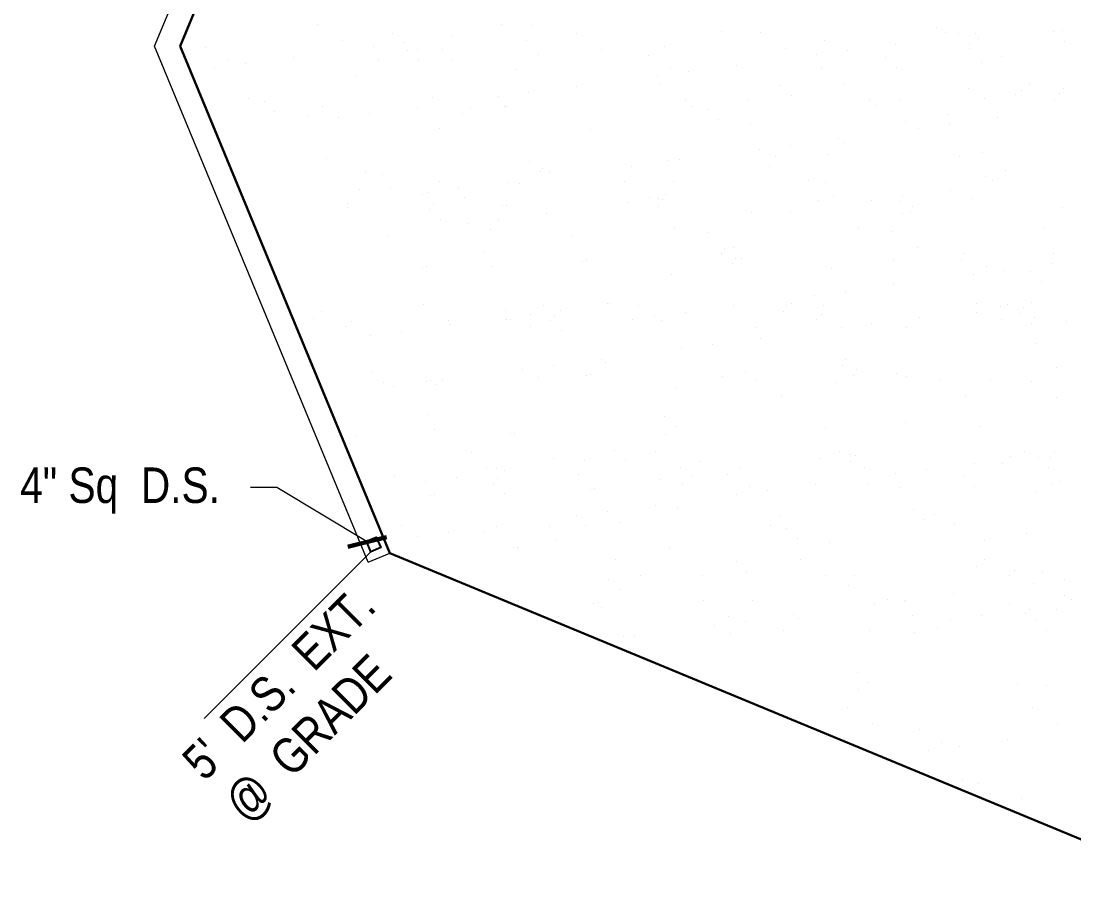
# Model space of a CAD drawing. Header units: inches. Extents: x 12249 to 15396, y 2989 to 4446.
# Drawn here: x 12248.9 to 12515.8, y 3943.2 to 4162 of the extents above; entities that cross this region are included whole.
import ezdxf

# ---------------------------------------------------------------- set-up
doc = ezdxf.new("R2010")
doc.units = ezdxf.units.IN
doc.header["$MEASUREMENT"] = 0
for name, color, linetype, lineweight in [('GUTTER', 7, 'Continuous', 15), ('ROOF LINE', 7, 'Continuous', 30), ('ROOFLINE', 7, 'Continuous', 30)]:
    doc.layers.add(name, color=color, linetype=linetype, lineweight=lineweight)
doc.layers.add('LLMASONRY', color=12, linetype='Continuous')
doc.styles.add('ARCHENT', font='technical.ttf', dxfattribs={"height": 6})
doc.styles.add('ARCHENTLTD', font='technical.ttf', dxfattribs={"height": 0.1875})
doc.dimstyles.new('ARCHENTLTD', dxfattribs={"dimscale": 0.05, "dimtxt": 0.1875, "dimasz": 3, "dimexe": 9, "dimexo": 1, "dimgap": 2.5, "dimtad": 0, "dimdec": 1, "dimzin": 1, "dimdsep": 46, "dimlunit": 4, "dimtxsty": 'ARCHENTLTD', "dimblk": 'ARCHTICK', "dimcen": 6, "dimclrd": 256, "dimclre": 256, "dimclrt": 256, "dimaunit": 1, "dimadec": 0, "dimazin": 0, "dimtfac": 1, "dimtdec": 1, "dimtofl": 0, "dimtmove": 1, "dimatfit": 3, "dimldrblk": 'ARCHTICK', "dimfxl": 1, "dimfrac": 2, "dimtolj": 1, "dimtzin": 0, "dimlwd": 9, "dimlwe": 9, "dimarcsym": 0})

# ---------------------------------------------------------------- blocks, each defined once
blk = doc.blocks.new('_ArchTick')
at = {"color": 0, "linetype": 'ByBlock', "const_width": 0.15}
blk.add_lwpolyline([(-0.5, -0.5), (0.5, 0.5)], dxfattribs=at)

msp = doc.modelspace()

# ---------------------------------------------------------------- linework, layer by layer
at = {"layer": 'GUTTER'}
for p, q in [((12282.74, 4155.67), (12379.88, 4390.02)), ((12336.89, 4024.85), (12282.74, 4155.67))]:
    msp.add_line(p, q, dxfattribs=at)
at = {"layer": 'GUTTER', "lineweight": 9}
msp.add_line((12336.89, 4024.85), (12342.43, 4027.14), dxfattribs=at)
at = {"layer": 'LLMASONRY', "color": 7, "linetype": 'Continuous', "lineweight": 25, "ltscale": 100}
msp.add_lwpolyline([(12336.44, 4030.15), (12338.97, 4031.2), (12340.08, 4028.5), (12337.55, 4027.45)], close=True, dxfattribs=at)
at = {"layer": 'ROOF LINE'}
for p, q in [((12289.23, 4155.67), (12384.47, 4385.43)), ((12342.43, 4027.14), (12289.23, 4155.67)), ((12544.88, 3943.24), (12342.43, 4027.14))]:
    msp.add_line(p, q, dxfattribs=at)
at = {"layer": 'ROOFLINE', "color": 7, "linetype": 'Continuous', "lineweight": 25, "ltscale": 100}
for p, q in [((12324.1, 4161.06), (12324.1, 4161.06)), ((12370.81, 4161.15), (12370.81, 4161.15)), ((12378.65, 4160.83), (12378.65, 4160.83)), ((12481.03, 4160.31), (12481.03, 4160.31)), ((12342.97, 4158.86), (12342.97, 4158.86)), ((12358.28, 4158.15), (12358.28, 4158.15)), ((12389.68, 4158.95), (12389.68, 4158.95)), ((12426.54, 4159.35), (12426.54, 4159.35)), ((12436.4, 4159.03), (12436.4, 4159.03)), ((12483.11, 4159.12), (12483.11, 4159.12)), ((12486.56, 4158.83), (12486.56, 4158.83)), ((12490.95, 4158.8), (12490.95, 4158.8)), ((12491.7, 4157.59), (12491.7, 4157.59)), ((12510.7, 4159.42), (12510.7, 4159.42)), ((12513, 4159.59), (12513, 4159.59)), ((12295.6, 4155.37), (12295.6, 4155.37)), ((12330.42, 4157.03), (12330.42, 4157.03)), ((12338.27, 4155.51), (12338.27, 4155.51)), ((12346.08, 4156.54), (12346.08, 4156.54)), ((12349.3, 4154.83), (12349.3, 4154.83)), ((12355.62, 4154.85), (12355.62, 4154.85)), ((12377.13, 4157.12), (12377.13, 4157.12)), ((12396.01, 4154.92), (12396.01, 4154.92)), ((12411.93, 4155.63), (12411.93, 4155.63)), ((12442.72, 4155), (12442.72, 4155)), ((12452.44, 4157.09), (12452.44, 4157.09)), ((12470.58, 4156.11), (12470.58, 4156.11)), ((12489.32, 4156.3), (12489.32, 4156.3)), ((12489.43, 4155.09), (12489.43, 4155.09)), ((12513.46, 4156.89), (12513.46, 4156.89)), ((12301.16, 4152.15), (12301.16, 4152.15)), ((12317.9, 4152.83), (12317.9, 4152.83)), ((12346.99, 4154.66), (12346.99, 4154.66)), ((12349.75, 4152.13), (12349.75, 4152.13)), ((12358.38, 4152.32), (12358.38, 4152.32)), ((12380.05, 4153.43), (12380.05, 4153.43)), ((12407.9, 4153.34), (12407.9, 4153.34)), ((12450.57, 4153.48), (12450.57, 4153.48)), ((12458.38, 4154.51), (12458.38, 4154.51)), ((12467.92, 4152.82), (12467.92, 4152.82)), ((12497.39, 4152.92), (12497.39, 4152.92)), ((12297.9, 4150.2), (12297.9, 4150.2)), ((12305.7, 4151.23), (12305.7, 4151.23)), ((12339.53, 4151.97), (12339.53, 4151.97)), ((12374.2, 4149.62), (12374.2, 4149.62)), ((12413.46, 4150.12), (12413.46, 4150.12)), ((12430.2, 4150.8), (12430.2, 4150.8)), ((12451.83, 4149.94), (12451.83, 4149.94)), ((12470.68, 4150.29), (12470.68, 4150.29)), ((12492.35, 4151.4), (12492.35, 4151.4)), ((12333.69, 4148.16), (12333.69, 4148.16)), ((12410.2, 4148.17), (12410.2, 4148.17)), ((12418.01, 4149.19), (12418.01, 4149.19)), ((12389.82, 4145.48), (12389.82, 4145.48)), ((12410.99, 4146.09), (12410.99, 4146.09)), ((12441.47, 4145.66), (12441.47, 4145.66)), ((12457.7, 4146.17), (12457.7, 4146.17)), ((12489.06, 4145), (12489.06, 4145)), ((12502.37, 4144.34), (12502.37, 4144.34)), ((12504.41, 4146.26), (12504.41, 4146.26)), ((12513.15, 4144.93), (12513.15, 4144.93)), ((12306.48, 4142.44), (12306.48, 4142.44)), ((12310.53, 4141.69), (12310.53, 4141.69)), ((12353.19, 4142.53), (12353.19, 4142.53)), ((12369.82, 4142.85), (12369.82, 4142.85)), ((12377.63, 4143.88), (12377.63, 4143.88)), ((12417.31, 4142.06), (12417.31, 4142.06)), ((12433.1, 4142.25), (12433.1, 4142.25)), ((12444.23, 4143.13), (12444.23, 4143.13)), ((12464.03, 4142.14), (12464.03, 4142.14)), ((12471.47, 4142.06), (12471.47, 4142.06)), ((12493.15, 4142.29), (12493.15, 4142.29)), ((12500.96, 4143.32), (12500.96, 4143.32)), ((12510.74, 4142.23), (12510.74, 4142.23)), ((12511.99, 4143.52), (12511.99, 4143.52)), ((12313.29, 4139.16), (12313.29, 4139.16)), ((12325.36, 4140.24), (12325.36, 4140.24)), ((12349.45, 4140.17), (12349.45, 4140.17)), ((12362.8, 4140.17), (12362.8, 4140.17)), ((12371.43, 4140.36), (12371.43, 4140.36)), ((12372.07, 4140.32), (12372.07, 4140.32)), ((12418.78, 4140.41), (12418.78, 4140.41)), ((12422.83, 4139.66), (12422.83, 4139.66)), ((12465.49, 4140.49), (12465.49, 4140.49)), ((12321.45, 4138.09), (12321.45, 4138.09)), ((12329.44, 4137.53), (12329.44, 4137.53)), ((12337.25, 4138.56), (12337.25, 4138.56)), ((12360.71, 4138.59), (12360.71, 4138.59)), ((12425.59, 4137.12), (12425.59, 4137.12)), ((12473.01, 4136.56), (12473.01, 4136.56)), ((12483.73, 4138.33), (12483.73, 4138.33)), ((12496.5, 4137.48), (12496.5, 4137.48)), ((12354.86, 4134.78), (12354.86, 4134.78)), ((12393.23, 4134.6), (12393.23, 4134.6)), ((12433.75, 4136.06), (12433.75, 4136.06)), ((12476.5, 4134.85), (12476.5, 4134.85)), ((12484.31, 4135.87), (12484.31, 4135.87)), ((12456.12, 4132.16), (12456.12, 4132.16)), ((12457.28, 4131.17), (12457.28, 4131.17)), ((12436.12, 4129.53), (12436.12, 4129.53)), ((12443.93, 4130.56), (12443.93, 4130.56)), ((12453.38, 4128.19), (12453.38, 4128.19)), ((12492.65, 4128.69), (12492.65, 4128.69)), ((12326.34, 4127.2), (12326.34, 4127.2)), ((12377.73, 4126.49), (12377.73, 4126.49)), ((12412.87, 4126.73), (12412.87, 4126.73)), ((12415.75, 4126.85), (12415.75, 4126.85)), ((12440.08, 4127.55), (12440.08, 4127.55)), ((12486.8, 4127.63), (12486.8, 4127.63)), ((12336.21, 4123.5), (12336.21, 4123.5)), ((12340.48, 4123.07), (12340.48, 4123.07)), ((12380.5, 4123.96), (12380.5, 4123.96)), ((12380.99, 4124.53), (12380.99, 4124.53)), ((12382.92, 4123.59), (12382.92, 4123.59)), ((12403.55, 4125.24), (12403.55, 4125.24)), ((12438.64, 4125.16), (12438.64, 4125.16)), ((12498.34, 4124.02), (12498.34, 4124.02)), ((12355.09, 4121.3), (12355.09, 4121.3)), ((12372.11, 4121.13), (12372.11, 4121.13)), ((12375.14, 4120.72), (12375.14, 4120.72)), ((12401.8, 4121.38), (12401.8, 4121.38)), ((12414.41, 4121.22), (12414.41, 4121.22)), ((12448.51, 4121.47), (12448.51, 4121.47)), ((12452.78, 4121.03), (12452.78, 4121.03)), ((12493.29, 4122.49), (12493.29, 4122.49)), ((12495.22, 4121.55), (12495.22, 4121.55)), ((12334.63, 4119.26), (12334.63, 4119.26)), ((12342.54, 4119.47), (12342.54, 4119.47)), ((12350.61, 4117.99), (12350.61, 4117.99)), ((12352.1, 4118.5), (12352.1, 4118.5)), ((12359.91, 4119.52), (12359.91, 4119.52)), ((12412.19, 4118.01), (12412.19, 4118.01)), ((12454.84, 4117.44), (12454.84, 4117.44)), ((12472.21, 4117.49), (12472.21, 4117.49)), ((12472.21, 4117.49), (12472.21, 4117.49)), ((12484.41, 4119.1), (12484.41, 4119.1)), ((12331.73, 4115.81), (12331.73, 4115.81)), ((12353.37, 4115.45), (12353.37, 4115.45)), ((12361.41, 4117.27), (12361.41, 4117.27)), ((12371, 4115.15), (12371, 4115.15)), ((12372.04, 4115.3), (12372.04, 4115.3)), ((12402.55, 4116.01), (12402.55, 4116.01)), ((12408.12, 4117.35), (12408.12, 4117.35)), ((12410.36, 4117.04), (12410.36, 4117.04)), ((12410.41, 4115.12), (12410.41, 4115.12)), ((12411.51, 4116.66), (12411.51, 4116.66)), ((12450.92, 4116.58), (12450.92, 4116.58)), ((12464.4, 4116.46), (12464.4, 4116.46)), ((12471.53, 4116.14), (12471.53, 4116.14)), ((12474.98, 4114.96), (12474.98, 4114.96)), ((12490.19, 4117.08), (12490.19, 4117.08)), ((12331.73, 4114.65), (12331.73, 4114.65)), ((12352.34, 4114.22), (12352.34, 4114.22)), ((12382.18, 4113.33), (12382.18, 4113.33)), ((12434.05, 4113.35), (12434.05, 4113.35)), ((12444.03, 4113.78), (12444.03, 4113.78)), ((12472.42, 4113.16), (12472.42, 4113.16)), ((12474.3, 4113.61), (12474.3, 4113.61)), ((12512.93, 4114.62), (12512.93, 4114.62)), ((12355.11, 4111.69), (12355.11, 4111.69)), ((12362.17, 4110.7), (12362.17, 4110.7)), ((12369.98, 4111.72), (12369.98, 4111.72)), ((12461.28, 4109.43), (12461.28, 4109.43)), ((12507.99, 4109.52), (12507.99, 4109.52)), ((12342.09, 4107.51), (12342.09, 4107.51)), ((12367.85, 4109.26), (12367.85, 4109.26)), ((12388.8, 4107.59), (12388.8, 4107.59)), ((12414.57, 4109.35), (12414.57, 4109.35)), ((12423.1, 4108.53), (12423.1, 4108.53)), ((12469.81, 4108.61), (12469.81, 4108.61)), ((12427.12, 4104.33), (12427.12, 4104.33)), ((12429.43, 4104.5), (12429.43, 4104.5)), ((12476.14, 4104.58), (12476.14, 4104.58)), ((12366.42, 4103.5), (12366.42, 4103.5)), ((12426.44, 4102.98), (12426.44, 4102.98)), ((12429.88, 4101.79), (12429.88, 4101.79)), ((12431.59, 4101.74), (12431.59, 4101.74)), ((12469.96, 4101.55), (12469.96, 4101.55)), ((12487.35, 4101.65), (12487.35, 4101.65)), ((12488.03, 4103), (12488.03, 4103)), ((12510.47, 4103.01), (12510.47, 4103.01)), ((12350.77, 4099.63), (12350.77, 4099.63)), ((12351.81, 4099.78), (12351.81, 4099.78)), ((12368.16, 4099.73), (12368.16, 4099.73)), ((12391.28, 4101.09), (12391.28, 4101.09)), ((12392.32, 4101.24), (12392.32, 4101.24)), ((12429.21, 4100.45), (12429.21, 4100.45)), ((12454.33, 4099.28), (12454.33, 4099.28)), ((12493.59, 4099.78), (12493.59, 4099.78)), ((12498.13, 4098.86), (12498.13, 4098.86)), ((12510.33, 4100.46), (12510.33, 4100.46)), ((12413.82, 4097.82), (12413.82, 4097.82)), ((12490.33, 4097.83), (12490.33, 4097.83)), ((12504.75, 4098.41), (12504.75, 4098.41)), ((12457.76, 4093.54), (12457.76, 4093.54)), ((12469.95, 4095.15), (12469.95, 4095.15)), ((12507.51, 4095.87), (12507.51, 4095.87)), ((12449.95, 4092.51), (12449.95, 4092.51)), ((12325.1, 4088.48), (12325.1, 4088.48)), ((12350.87, 4090.24), (12350.87, 4090.24)), ((12371.82, 4088.57), (12371.82, 4088.57)), ((12381.35, 4089.81), (12381.35, 4089.81)), ((12385.75, 4088.73), (12385.75, 4088.73)), ((12397.58, 4090.32), (12397.58, 4090.32)), ((12397.95, 4090.34), (12397.95, 4090.34)), ((12405.49, 4089.9), (12405.49, 4089.9)), ((12417.38, 4088.23), (12417.38, 4088.23)), ((12429.58, 4089.83), (12429.58, 4089.83)), ((12442.26, 4088.49), (12442.26, 4088.49)), ((12442.93, 4089.84), (12442.93, 4089.84)), ((12444.3, 4090.41), (12444.3, 4090.41)), ((12452.2, 4089.99), (12452.2, 4089.99)), ((12491.01, 4090.49), (12491.01, 4090.49)), ((12491.13, 4088.18), (12491.13, 4088.18)), ((12497.13, 4089.63), (12497.13, 4089.63)), ((12498.91, 4090.07), (12498.91, 4090.07)), ((12502.96, 4089.32), (12502.96, 4089.32)), ((12504.94, 4090.66), (12504.94, 4090.66)), ((12323.07, 4086.56), (12323.07, 4086.56)), ((12332.68, 4085.75), (12332.68, 4085.75)), ((12357.2, 4086.21), (12357.2, 4086.21)), ((12371.94, 4086.25), (12371.94, 4086.25)), ((12372.98, 4086.4), (12372.98, 4086.4)), ((12377.94, 4087.7), (12377.94, 4087.7)), ((12383.09, 4086.05), (12383.09, 4086.05)), ((12384.12, 4087.28), (12384.12, 4087.28)), ((12403.91, 4086.29), (12403.91, 4086.29)), ((12409.57, 4087.2), (12409.57, 4087.2)), ((12411.36, 4086.22), (12411.36, 4086.22)), ((12450.62, 4086.38), (12450.62, 4086.38)), ((12451.87, 4087.67), (12451.87, 4087.67)), ((12476.76, 4086.94), (12476.76, 4086.94)), ((12497.33, 4086.46), (12497.33, 4086.46)), ((12502.28, 4087.97), (12502.28, 4087.97)), ((12505.04, 4085.44), (12505.04, 4085.44)), ((12505.72, 4086.79), (12505.72, 4086.79)), ((12513.88, 4085.72), (12513.88, 4085.72)), ((12331.43, 4084.45), (12331.43, 4084.45)), ((12345.37, 4083.42), (12345.37, 4083.42)), ((12357.57, 4085.02), (12357.57, 4085.02)), ((12378.14, 4084.54), (12378.14, 4084.54)), ((12385.85, 4083.52), (12385.85, 4083.52)), ((12434.99, 4084.44), (12434.99, 4084.44)), ((12456.76, 4084.31), (12456.76, 4084.31)), ((12464.57, 4085.34), (12464.57, 4085.34)), ((12473.36, 4084.26), (12473.36, 4084.26)), ((12337.57, 4082.39), (12337.57, 4082.39)), ((12436.38, 4081.63), (12436.38, 4081.63)), ((12505.95, 4080.2), (12505.95, 4080.2)), ((12416.38, 4079), (12416.38, 4079)), ((12424.19, 4080.02), (12424.19, 4080.02)), ((12396.01, 4076.31), (12396.01, 4076.31)), ((12397.17, 4075.32), (12397.17, 4075.32)), ((12457.19, 4074.81), (12457.19, 4074.81)), ((12457.86, 4076.16), (12457.86, 4076.16)), ((12338, 4072.88), (12338, 4072.88)), ((12376, 4073.68), (12376, 4073.68)), ((12383.81, 4074.71), (12383.81, 4074.71)), ((12392.22, 4072.19), (12392.22, 4072.19)), ((12393.27, 4072.34), (12393.27, 4072.34)), ((12432.53, 4072.84), (12432.53, 4072.84)), ((12459.95, 4072.27), (12459.95, 4072.27)), ((12460.63, 4073.62), (12460.63, 4073.62)), ((12470.9, 4072.65), (12470.9, 4072.65)), ((12511.42, 4074.11), (12511.42, 4074.11)), ((12340.76, 4070.35), (12340.76, 4070.35)), ((12351.71, 4070.73), (12351.71, 4070.73)), ((12352.75, 4070.88), (12352.75, 4070.88)), ((12354.2, 4069.95), (12354.2, 4069.95)), ((12355.63, 4071), (12355.63, 4071)), ((12379.97, 4071.7), (12379.97, 4071.7)), ((12426.68, 4071.79), (12426.68, 4071.79)), ((12435.22, 4070.96), (12435.22, 4070.96)), ((12455.27, 4070.38), (12455.27, 4070.38)), ((12473.39, 4071.87), (12473.39, 4071.87)), ((12481.93, 4071.05), (12481.93, 4071.05)), ((12494.54, 4070.88), (12494.54, 4070.88)), ((12505.01, 4070.66), (12505.01, 4070.66)), ((12343.44, 4069.39), (12343.44, 4069.39)), ((12414.76, 4068.92), (12414.76, 4068.92)), ((12441.54, 4066.93), (12441.54, 4066.93)), ((12488.25, 4067.02), (12488.25, 4067.02)), ((12511.34, 4066.63), (12511.34, 4066.63)), ((12352.07, 4062.16), (12352.07, 4062.16)), ((12412.1, 4061.64), (12412.1, 4061.64)), ((12414.86, 4059.11), (12414.86, 4059.11)), ((12452.81, 4058.77), (12452.81, 4058.77)), ((12473, 4060.32), (12473, 4060.32)), ((12492.08, 4059.27), (12492.08, 4059.27)), ((12333.62, 4056.85), (12333.62, 4056.85)), ((12353.81, 4058.39), (12353.81, 4058.39)), ((12372.89, 4057.35), (12372.89, 4057.35)), ((12373.93, 4057.5), (12373.93, 4057.5)), ((12412.3, 4057.31), (12412.3, 4057.31)), ((12362.99, 4052.68), (12362.99, 4052.68)), ((12383.93, 4051.01), (12383.93, 4051.01)), ((12399.38, 4053.13), (12399.38, 4053.13)), ((12409.7, 4052.76), (12409.7, 4052.76)), ((12451.33, 4051.15), (12451.33, 4051.15)), ((12456.41, 4052.85), (12456.41, 4052.85)), ((12459.14, 4052.18), (12459.14, 4052.18)), ((12460.29, 4051.8), (12460.29, 4051.8)), ((12499.7, 4051.72), (12499.7, 4051.72)), ((12503.12, 4052.93), (12503.12, 4052.93)), ((12506.9, 4051.3), (12506.9, 4051.3)), ((12509.77, 4051.42), (12509.77, 4051.42)), ((12510.96, 4052.61), (12510.96, 4052.61)), ((12367, 4048.48), (12367, 4048.48)), ((12369.31, 4048.65), (12369.31, 4048.65)), ((12391.77, 4050.69), (12391.77, 4050.69)), ((12402.15, 4050.59), (12402.15, 4050.59)), ((12416.02, 4048.73), (12416.02, 4048.73)), ((12420.82, 4050.44), (12420.82, 4050.44)), ((12430.95, 4048.47), (12430.95, 4048.47)), ((12459.19, 4050.26), (12459.19, 4050.26)), ((12462.74, 4048.82), (12462.74, 4048.82)), ((12478.4, 4048.32), (12478.4, 4048.32)), ((12490.59, 4049.93), (12490.59, 4049.93)), ((12497.58, 4049.81), (12497.58, 4049.81)), ((12509.45, 4048.9), (12509.45, 4048.9)), ((12343.54, 4046.89), (12343.54, 4046.89)), ((12359.2, 4046.4), (12359.2, 4046.4)), ((12369.77, 4045.94), (12369.77, 4045.94)), ((12371.4, 4048), (12371.4, 4048)), ((12390.26, 4046.98), (12390.26, 4046.98)), ((12410.95, 4045.84), (12410.95, 4045.84)), ((12418.76, 4046.86), (12418.76, 4046.86)), ((12427.91, 4047.15), (12427.91, 4047.15)), ((12470.59, 4047.3), (12470.59, 4047.3)), ((12487.93, 4046.64), (12487.93, 4046.64)), ((12351.4, 4045.37), (12351.4, 4045.37)), ((12368.74, 4044.71), (12368.74, 4044.71)), ((12393.17, 4043.29), (12393.17, 4043.29)), ((12394.21, 4043.43), (12394.21, 4043.43)), ((12416.63, 4044.4), (12416.63, 4044.4)), ((12433.48, 4043.93), (12433.48, 4043.93)), ((12438.02, 4043.01), (12438.02, 4043.01)), ((12450.21, 4044.61), (12450.21, 4044.61)), ((12463.34, 4044.49), (12463.34, 4044.49)), ((12471.85, 4043.75), (12471.85, 4043.75)), ((12490.7, 4044.1), (12490.7, 4044.1)), ((12510.06, 4044.57), (12510.06, 4044.57)), ((12512.36, 4045.21), (12512.36, 4045.21)), ((12352.66, 4041.83), (12352.66, 4041.83)), ((12353.7, 4041.97), (12353.7, 4041.97)), ((12371.51, 4042.18), (12371.51, 4042.18)), ((12430.21, 4041.98), (12430.21, 4041.98)), ((12506.22, 4042.58), (12506.22, 4042.58)), ((12397.64, 4037.69), (12397.64, 4037.69)), ((12409.84, 4039.3), (12409.84, 4039.3)), ((12415.2, 4038.63), (12415.2, 4038.63)), ((12475.22, 4038.12), (12475.22, 4038.12)), ((12389.83, 4036.66), (12389.83, 4036.66)), ((12400.59, 4034.92), (12400.59, 4034.92)), ((12441.1, 4036.38), (12441.1, 4036.38)), ((12477.99, 4035.58), (12477.99, 4035.58)), ((12480.36, 4036.88), (12480.36, 4036.88)), ((12345.37, 4034.05), (12345.37, 4034.05)), ((12357.27, 4032.38), (12357.27, 4032.38)), ((12366.32, 4032.38), (12366.32, 4032.38)), ((12369.46, 4033.98), (12369.46, 4033.98)), ((12382.82, 4033.99), (12382.82, 4033.99)), ((12392.08, 4034.14), (12392.08, 4034.14)), ((12438.79, 4034.22), (12438.79, 4034.22)), ((12442.84, 4033.47), (12442.84, 4033.47)), ((12485.51, 4034.31), (12485.51, 4034.31)), ((12503.75, 4032.14), (12503.75, 4032.14)), ((12349.46, 4031.35), (12349.46, 4031.35)), ((12384.56, 4030.22), (12384.56, 4030.22)), ((12445.6, 4030.94), (12445.6, 4030.94)), ((12453.76, 4029.87), (12453.76, 4029.87)), ((12493.02, 4030.37), (12493.02, 4030.37)), ((12373.83, 4028.45), (12373.83, 4028.45)), ((12374.87, 4028.59), (12374.87, 4028.59)), ((12413.25, 4028.41), (12413.25, 4028.41)), ((12399.65, 4025.38), (12399.65, 4025.38)), ((12430.13, 4024.95), (12430.13, 4024.95)), ((12446.36, 4025.46), (12446.36, 4025.46)), ((12493.07, 4025.55), (12493.07, 4025.55)), ((12421.76, 4021.54), (12421.76, 4021.54)), ((12432.89, 4022.42), (12432.89, 4022.42)), ((12452.69, 4021.43), (12452.69, 4021.43)), ((12491.04, 4023.63), (12491.04, 4023.63)), ((12499.4, 4021.52), (12499.4, 4021.52)), ((12500.65, 4022.81), (12500.65, 4022.81)), ((12507.84, 4022.39), (12507.84, 4022.39)), ((12397.75, 4020.31), (12397.75, 4020.31)), ((12405.97, 4021.35), (12405.97, 4021.35)), ((12458.65, 4018.98), (12458.65, 4018.98)), ((12460.13, 4021.35), (12460.13, 4021.35)), ((12505.54, 4019.45), (12505.54, 4019.45)), ((12513.34, 4020.48), (12513.34, 4020.48)), ((12400.51, 4017.77), (12400.51, 4017.77)), ((12485.16, 4016.77), (12485.16, 4016.77)), ((12513.31, 4016.31), (12513.31, 4016.31)), ((12375.1, 4015.11), (12375.1, 4015.11)), ((12394.11, 4014.38), (12394.11, 4014.38)), ((12395.16, 4014.53), (12395.16, 4014.53)), ((12396.05, 4013.45), (12396.05, 4013.45)), ((12421.81, 4015.2), (12421.81, 4015.2)), ((12434.42, 4015.03), (12434.42, 4015.03)), ((12465.16, 4014.13), (12465.16, 4014.13)), ((12468.52, 4015.28), (12468.52, 4015.28)), ((12472.79, 4014.85), (12472.79, 4014.85)), ((12472.97, 4015.16), (12472.97, 4015.16)), ((12499.51, 4014.47), (12499.51, 4014.47)), ((12515.24, 4015.37), (12515.24, 4015.37)), ((12381.43, 4011.08), (12381.43, 4011.08)), ((12385.23, 4010.99), (12385.23, 4010.99)), ((12428.14, 4011.17), (12428.14, 4011.17)), ((12444.78, 4011.45), (12444.78, 4011.45)), ((12474.85, 4011.25), (12474.85, 4011.25)), ((12492.23, 4011.31), (12492.23, 4011.31)), ((12503.6, 4011.77), (12503.6, 4011.77)), ((12504.42, 4012.91), (12504.42, 4012.91)), ((12511.41, 4012.8), (12511.41, 4012.8)), ((12424.78, 4008.82), (12424.78, 4008.82)), ((12432.59, 4009.85), (12432.59, 4009.85)), ((12445.94, 4010.46), (12445.94, 4010.46)), ((12484.42, 4010.28), (12484.42, 4010.28)), ((12505.97, 4009.95), (12505.97, 4009.95)), ((12401.53, 4006.01), (12401.53, 4006.01)), ((12404.41, 4006.14), (12404.41, 4006.14)), ((12428.75, 4006.84), (12428.75, 4006.84)), ((12442.05, 4007.47), (12442.05, 4007.47)), ((12464.04, 4007.6), (12464.04, 4007.6)), ((12475.46, 4006.92), (12475.46, 4006.92)), ((12481.31, 4007.97), (12481.31, 4007.97)), ((12508.73, 4007.41), (12508.73, 4007.41)), ((12460.87, 3996.78), (12460.87, 3996.78)), ((12461.08, 3992.45), (12461.08, 3992.45)), ((12463.64, 3994.25), (12463.64, 3994.25)), ((12501.59, 3993.91), (12501.59, 3993.91)), ((12508.79, 3993.49), (12508.79, 3993.49)), ((12458.48, 3987.9), (12458.48, 3987.9)), ((12505.19, 3987.98), (12505.19, 3987.98)), ((12464.8, 3983.87), (12464.8, 3983.87)), ((12476.69, 3982.29), (12476.69, 3982.29)), ((12511.51, 3983.95), (12511.51, 3983.95)), ((12482.25, 3979.07), (12482.25, 3979.07)), ((12498.99, 3979.75), (12498.99, 3979.75)), ((12478.99, 3977.12), (12478.99, 3977.12)), ((12486.8, 3978.15), (12486.8, 3978.15)), ((12487.57, 3969.36), (12487.57, 3969.36)), ((12491.62, 3968.61), (12491.62, 3968.61)), ((12494.38, 3966.08), (12494.38, 3966.08)), ((12502.54, 3965.01), (12502.54, 3965.01))]:
    msp.add_line(p, q, dxfattribs=at)
at = {"layer": 'ROOFLINE', "color": 7, "linetype": 'Continuous', "lineweight": 5, "ltscale": 100}
msp.add_line((12295.35, 3985.18), (12337.72, 4027.65), dxfattribs=at)

# ---------------------------------------------------------------- texts
at = {"layer": 'ROOFLINE', "color": 7, "linetype": 'Continuous', "lineweight": 9, "ltscale": 0.75, "insert": (12248.69, 4048.83), "char_height": 9, "attachment_point": 1, "style": 'ARCHENT'}
msp.add_mtext('4" Sq  D.S.', dxfattribs=at)
at = {"layer": 'ROOFLINE', "color": 7, "linetype": 'Continuous', "lineweight": 9, "ltscale": 0.5, "insert": (12289.08, 3975.4), "char_height": 9, "attachment_point": 1, "rotation": 45, "style": 'ARCHENT'}
msp.add_mtext("5'  D.S.  EXT.  \\P@  GRADE", dxfattribs=at)

# ---------------------------------------------------------------- leaders
at = {"layer": 'ROOFLINE', "color": 7, "linetype": 'Continuous', "lineweight": 9, "ltscale": 0.5}
msp.add_leader([(12336.66, 4029.95), (12313.72, 4043.77), (12307.09, 4043.77)], dimstyle='ARCHENTLTD', override={"dimasz": 144, "dimgap": 1, "dimtad": 0}, dxfattribs=at)

doc.saveas('drawing.dxf')
